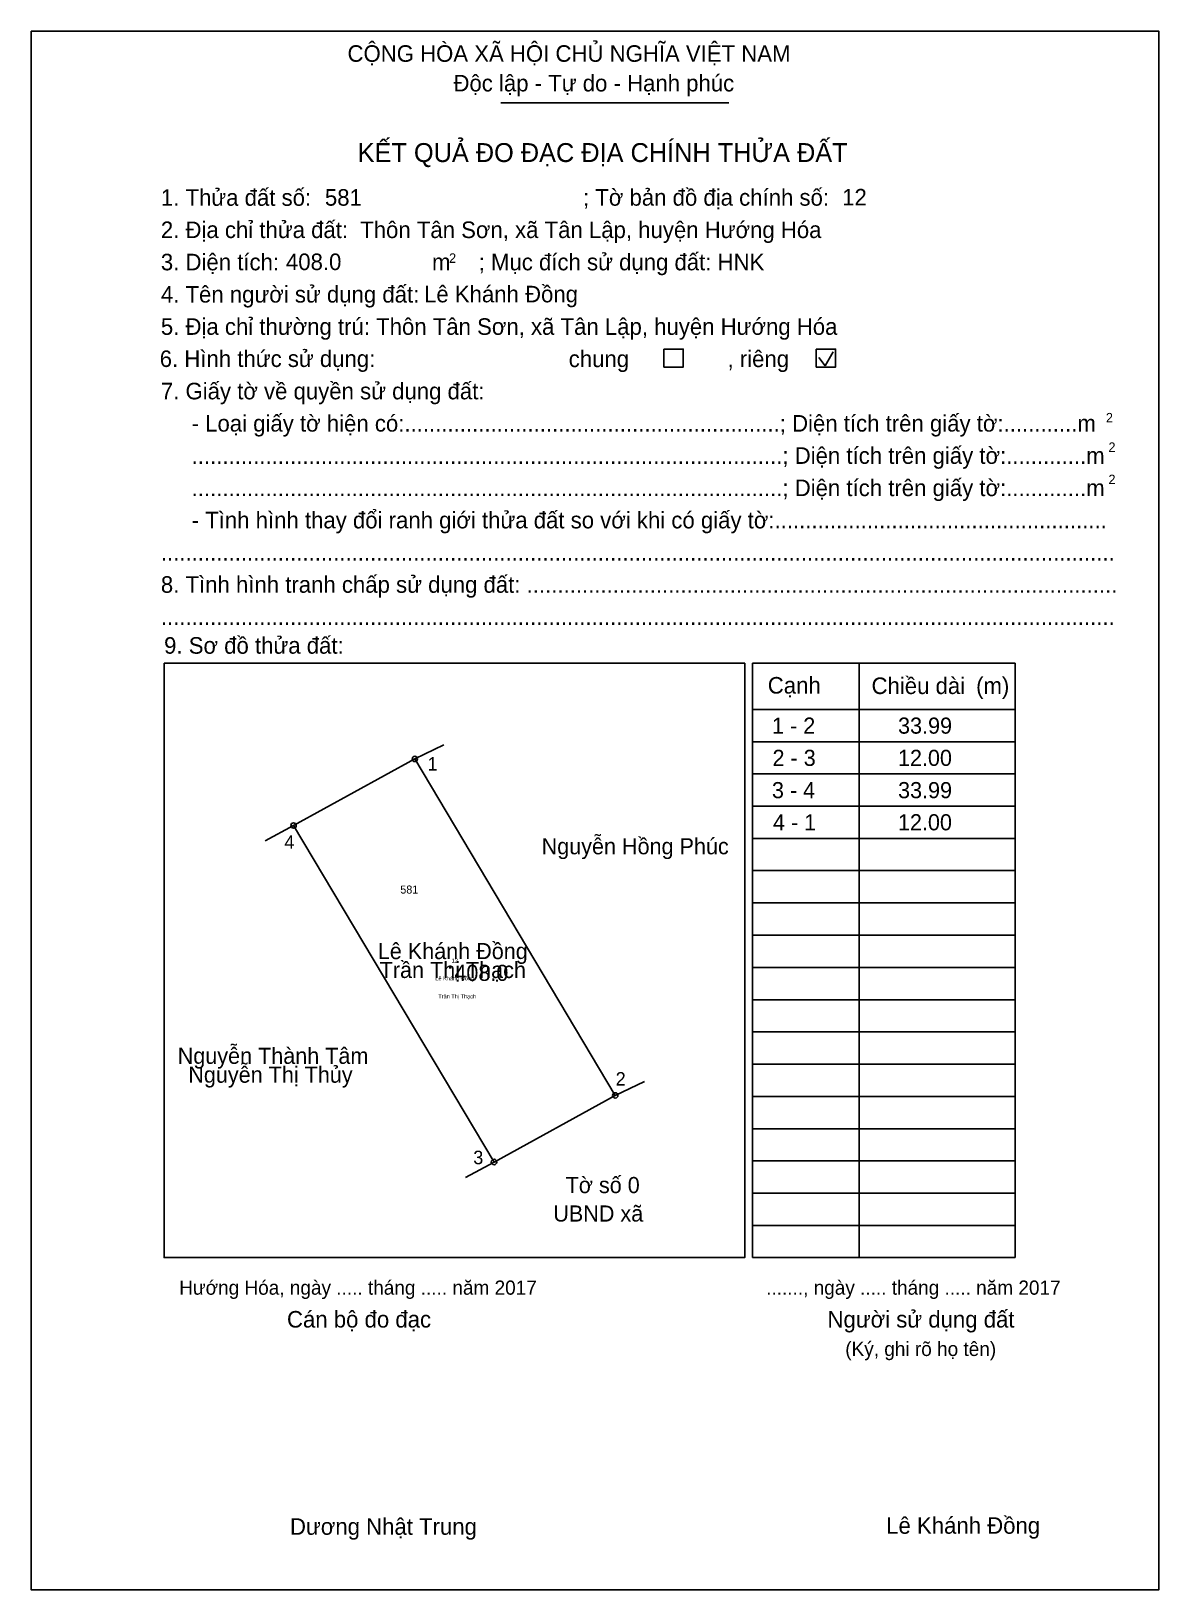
# Model space of a CAD drawing. Extents: x 548169 to 548266, y 1837715 to 1837850.
import ezdxf

# ---------------------------------------------------------------- set-up
doc = ezdxf.new("R2010")
doc.units = 0
for name, color, linetype in [('Level 1', 7, 'Continuous'), ('Level 10', 7, 'Continuous'), ('Level 11', 7, 'Continuous'), ('Level 13', 7, 'Continuous'), ('Level 15', 7, 'Continuous'), ('Level 18', 7, 'Continuous'), ('Level 2', 7, 'Continuous'), ('Level 21', 7, 'Continuous'), ('Level 27', 7, 'Continuous'), ('Level 36', 7, 'Continuous'), ('Level 48', 7, 'Continuous'), ('Level 50', 7, 'Continuous'), ('Level 52', 7, 'Continuous'), ('Level 6', 7, 'Continuous'), ('Level 9', 7, 'Continuous')]:
    doc.layers.add(name, color=color, linetype=linetype)

msp = doc.modelspace()

# ---------------------------------------------------------------- linework, layer by layer
at = {"layer": 'Level 1'}
for p, q in [((548168.52, 1837849.95), (548168.52, 1837849.95)), ((548209.25, 1837843.74), (548229.03, 1837843.74)), ((548236.84, 1837821.63), (548237.4, 1837820.91)), ((548237.4, 1837820.91), (548238.08, 1837822.12)), ((548180.05, 1837795.08), (548180.05, 1837795.08)), ((548253.87, 1837795.1), (548231.08, 1837795.1)), ((548231.08, 1837795.1), (548231.08, 1837743.49)), ((548240.34, 1837795.1), (548240.34, 1837743.49)), ((548253.87, 1837743.49), (548253.87, 1837795.1)), ((548231.08, 1837791.07), (548246.74, 1837791.07)), ((548246.74, 1837791.07), (548253.87, 1837791.07)), ((548231.08, 1837788.27), (548246.74, 1837788.27)), ((548246.74, 1837788.27), (548253.87, 1837788.27)), ((548231.08, 1837785.47), (548246.74, 1837785.47)), ((548246.74, 1837785.47), (548253.87, 1837785.47)), ((548231.08, 1837782.67), (548246.74, 1837782.67)), ((548246.74, 1837782.67), (548253.87, 1837782.67)), ((548231.08, 1837779.88), (548246.74, 1837779.88)), ((548246.74, 1837779.88), (548253.87, 1837779.88)), ((548231.08, 1837777.08), (548246.74, 1837777.08)), ((548246.74, 1837777.08), (548253.87, 1837777.08)), ((548231.08, 1837774.28), (548246.74, 1837774.28)), ((548246.74, 1837774.28), (548253.87, 1837774.28)), ((548231.08, 1837771.48), (548246.74, 1837771.48)), ((548246.74, 1837771.48), (548253.87, 1837771.48)), ((548231.08, 1837768.68), (548246.74, 1837768.68)), ((548246.74, 1837768.68), (548253.87, 1837768.68)), ((548231.08, 1837765.88), (548246.74, 1837765.88)), ((548246.74, 1837765.88), (548253.87, 1837765.88)), ((548231.08, 1837763.08), (548246.74, 1837763.08)), ((548246.74, 1837763.08), (548253.87, 1837763.08)), ((548231.08, 1837760.28), (548246.74, 1837760.28)), ((548246.74, 1837760.28), (548253.87, 1837760.28)), ((548231.08, 1837757.48), (548246.74, 1837757.48)), ((548246.74, 1837757.48), (548253.87, 1837757.48)), ((548231.08, 1837754.68), (548246.74, 1837754.68)), ((548246.74, 1837754.68), (548253.87, 1837754.68)), ((548231.08, 1837751.88), (548246.74, 1837751.88)), ((548246.74, 1837751.88), (548253.87, 1837751.88)), ((548231.08, 1837749.08), (548246.74, 1837749.08)), ((548246.74, 1837749.08), (548253.87, 1837749.08)), ((548231.08, 1837746.28), (548246.74, 1837746.28)), ((548246.74, 1837746.28), (548253.87, 1837746.28)), ((548253.87, 1837743.49), (548253.87, 1837743.99)), ((548230.42, 1837743.49), (548230.42, 1837743.49)), ((548231.08, 1837743.49), (548253.87, 1837743.49)), ((548266.34, 1837714.65), (548266.34, 1837714.65))]:
    msp.add_line(p, q, dxfattribs=at)
msp.add_lwpolyline([(548180.05, 1837795.08), (548230.42, 1837795.08), (548230.42, 1837743.49), (548180.05, 1837743.49)], close=True, dxfattribs=at)
at = {"layer": 'Level 10'}
msp.add_lwpolyline([(548208.67, 1837751.79), (548191.28, 1837781), (548201.8, 1837786.78), (548219.19, 1837757.57)], close=True, dxfattribs=at)
at = {"layer": 'Level 11'}
for centre in [(548201.8, 1837786.78), (548191.28, 1837781), (548219.19, 1837757.57), (548208.67, 1837751.79), (548208.67, 1837751.79)]:
    msp.add_circle(centre, 0.233, dxfattribs=at)
at = {"layer": 'Level 2'}
msp.add_lwpolyline([(548168.52, 1837849.95), (548266.34, 1837849.95), (548266.34, 1837714.65), (548168.52, 1837714.65)], close=True, dxfattribs=at)
at = {"layer": 'Level 27'}
for p, q in [((548201.8, 1837786.78), (548204.32, 1837788)), ((548191.28, 1837781), (548188.82, 1837779.66)), ((548219.19, 1837757.57), (548221.71, 1837758.79)), ((548208.67, 1837751.79), (548206.21, 1837750.45))]:
    msp.add_line(p, q, dxfattribs=at)
at = {"layer": 'Level 50'}
for points in [[(548223.41, 1837822.35), (548225.09, 1837822.35), (548225.09, 1837820.79), (548223.41, 1837820.79)], [(548236.62, 1837822.35), (548238.3, 1837822.35), (548238.3, 1837820.79), (548236.62, 1837820.79)]]:
    msp.add_lwpolyline(points, close=True, dxfattribs=at)

# ---------------------------------------------------------------- texts
at = {"layer": 'Level 1'}
for s, height, p in [('CỘNG HÒA XÃ HỘI CHỦ NGHĨA VIỆT NAM', 1.4368, (548195.96, 1837847.29)), ('Độc lập - Tự do - Hạnh phúc', 1.4368, (548205.15, 1837844.72)), ('KẾT QUẢ ĐO ĐẠC ĐỊA CHÍNH THỬA ĐẤT', 1.6423, (548196.84, 1837838.59)), ('1. Thửa đất số:', 1.4368, (548179.77, 1837834.79)), ('; Tờ bản đồ địa chính số:', 1.4368, (548216.39, 1837834.8)), ('2. Địa chỉ thửa đất:', 1.4368, (548179.77, 1837831.99)), ('3. Diện tích:', 1.4368, (548179.77, 1837829.19)), ('2', 0.821, (548204.77, 1837829.84)), ('; Mục đích sử dụng đất: HNK', 1.4369, (548207.34, 1837829.19)), ('m', 1.44, (548203.29, 1837829.19)), ('4. Tên người sử dụng đất:', 1.4368, (548179.77, 1837826.39)), ('5. Địa chỉ thường trú: Thôn Tân Sơn, xã Tân Lập, huyện Hướng Hóa', 1.4369, (548179.77, 1837823.59)), ('chung                , riêng', 1.4368, (548215.15, 1837820.79)), ('7. Giấy tờ về quyền sử dụng đất:', 1.4368, (548179.77, 1837817.99)), ('     - Loại giấy tờ hiện có:.............................................................; Diện tích trên giấy tờ:............m', 1.43684, (548179.77, 1837815.19)), ('2', 0.821, (548261.75, 1837815.99)), ('     ................................................................................................; Diện tích trên giấy tờ:.............m', 1.43684, (548179.77, 1837812.39)), ('2', 0.821, (548261.97, 1837813.43)), ('     ................................................................................................; Diện tích trên giấy tờ:.............m', 1.43684, (548179.77, 1837809.59)), ('2', 0.821, (548261.97, 1837810.63)), ('     - Tình hình thay đổi ranh giới thửa đất so với khi có giấy tờ:......................................................', 1.43684, (548179.77, 1837806.79)), ('...........................................................................................................................................................', 1.43684, (548179.77, 1837804)), ('8. Tình hình tranh chấp sử dụng đất: ................................................................................................', 1.43684, (548179.77, 1837801.2)), ('...........................................................................................................................................................', 1.43684, (548179.77, 1837798.4)), ('9. Sơ đồ thửa đất:', 1.4368, (548180.05, 1837795.91)), ('Cạnh', 1.437, (548232.42, 1837792.45)), ('Chiều dài', 1.437, (548241.42, 1837792.41)), ('(m)', 1.437, (548250.49, 1837792.42)), ('Hướng Hóa, ngày ..... tháng ..... năm 2017', 1.2316, (548181.36, 1837740.27)), ('......., ngày ..... tháng ..... năm 2017', 1.2316, (548232.28, 1837740.27)), ('Cán bộ đo đạc', 1.4369, (548190.71, 1837737.42)), ('Người sử dụng đất', 1.4368, (548237.6, 1837737.42)), ('(Ký, ghi rõ họ tên)', 1.2316, (548239.14, 1837734.95)), ('Dương Nhật Trung', 1.4369, (548190.97, 1837719.43))]:
    msp.add_text(s, height=height, dxfattribs=at).set_placement(p)
at = {"layer": 'Level 13'}
for s, height, p in [('Lê Khánh Đồng', 1.3996, (548198.59, 1837769.4)), ('Trần Thị Thạch', 1.3996, (548198.75, 1837767.76)), ('.', 1.4, (548204.58, 1837768.58)), ('408.0', 1.4, (548205.23, 1837767.51)), ('Lê Khánh Đồng', 0.3499, (548203.58, 1837767.56))]:
    msp.add_text(s, height=height, dxfattribs=at).set_placement(p)
at = {"layer": 'Level 15'}
msp.add_text('Trần Thị Thạch', height=0.3499, dxfattribs=at).set_placement((548203.84, 1837765.99))
at = {"layer": 'Level 18'}
msp.add_text('12', height=0.35, dxfattribs=at).set_placement((548205, 1837769.1))
at = {"layer": 'Level 21'}
msp.add_text('581', height=0.7, dxfattribs=at).set_placement((548200.54, 1837775.09))
at = {"layer": 'Level 36'}
for s, height, p in [('Nguyễn Hồng Phúc', 1.3996, (548212.8, 1837778.5)), ('Nguyễn Thành Tâm', 1.3996, (548181.23, 1837760.31)), ('Nguyễn Thị Thủy', 1.3996, (548182.15, 1837758.67)), ('Tờ số 0', 1.4, (548214.88, 1837749.09)), ('UBND xã', 1.4, (548213.81, 1837746.62))]:
    msp.add_text(s, height=height, dxfattribs=at).set_placement(p)
at = {"layer": 'Level 48'}
msp.add_text('6. Hình thức sử dụng:', height=1.4369, dxfattribs=at).set_placement((548179.67, 1837820.8))
at = {"layer": 'Level 52'}
for s, p in [('1 - 2', (548232.79, 1837788.97)), ('33.99', (548243.72, 1837788.97)), ('2 - 3', (548232.83, 1837786.17)), ('12.00', (548243.71, 1837786.17)), ('3 - 4', (548232.78, 1837783.37)), ('33.99', (548243.72, 1837783.37)), ('4 - 1', (548232.87, 1837780.58)), ('12.00', (548243.71, 1837780.58))]:
    msp.add_text(s, height=1.4, dxfattribs=at).set_placement(p)
at = {"layer": 'Level 6'}
for s, height, p in [('581', 1.437, (548194, 1837834.8)), ('12', 1.437, (548238.87, 1837834.82)), ('Thôn Tân Sơn, xã Tân Lập, huyện Hướng Hóa', 1.4369, (548197.06, 1837831.99)), ('408.0', 1.437, (548190.62, 1837829.21)), ('Lê Khánh Đồng', 1.4369, (548202.6, 1837826.41)), ('Lê Khánh Đồng', 1.4369, (548242.69, 1837719.52))]:
    msp.add_text(s, height=height, dxfattribs=at).set_placement(p)
at = {"layer": 'Level 9'}
for s, p in [('1', (548202.91, 1837785.77)), ('4', (548190.48, 1837778.98)), ('2', (548219.22, 1837758.42)), ('3', (548206.87, 1837751.6))]:
    msp.add_text(s, height=1.17, dxfattribs=at).set_placement(p)

doc.saveas('drawing.dxf')
